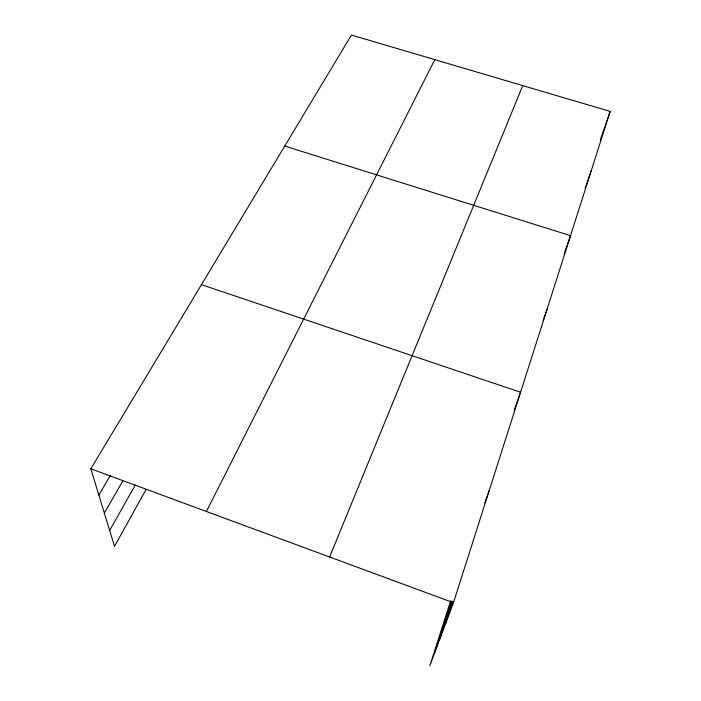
<?xml version="1.0" encoding="UTF-8"?>
<svg xmlns="http://www.w3.org/2000/svg" width="701" height="701" viewBox="0 0 701 701"><rect width="100%" height="100%" fill="white"/><g stroke="black" fill="none" stroke-linecap="round" stroke-linejoin="round"><path stroke-width="1.05" d="M445.372 624.258L452.706 601.318M450.734 600.634L429.766 665.95L453.442 602.729L610.168 111.398L351.446 35.05L90.832 468.794L114.508 546.368L146.115 489.359M434.585 653.069L451.225 601.178M439.886 638.918L451.873 601.476M600.284 139.955L610.168 111.398M585.107 188.306L591.425 170.159M564.086 254.06L570.526 235.676L284.746 146.062M543.1 320.427L547.078 309.194M514.122 410.33L520.58 392.253L201.459 284.667M484.715 502.854L489.412 489.938M329.619 556.997L522.744 85.592M206.409 511.485L434.804 59.646M109.654 530.482L135.275 485.022M104.344 513.079L122.771 480.965M98.859 495.099L110.425 475.313M90.832 468.794L453.442 602.729"/></g></svg>
